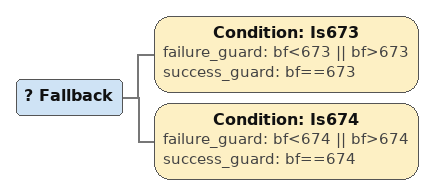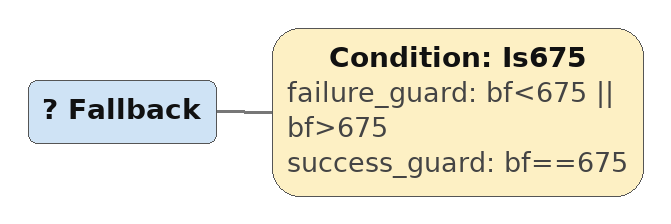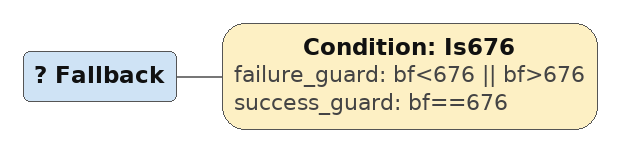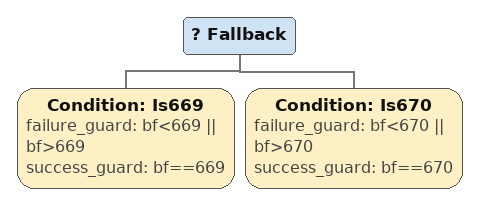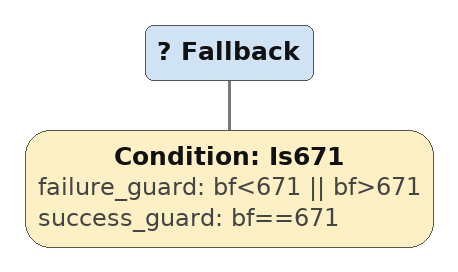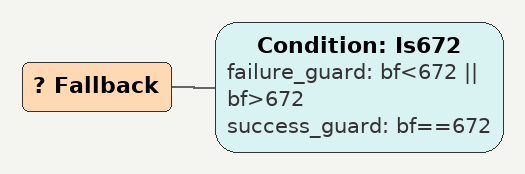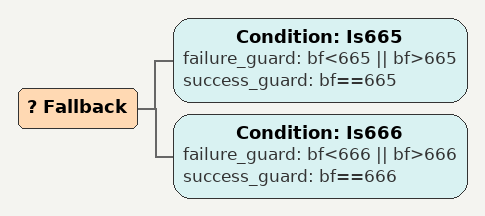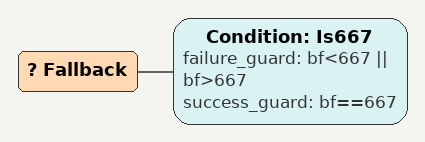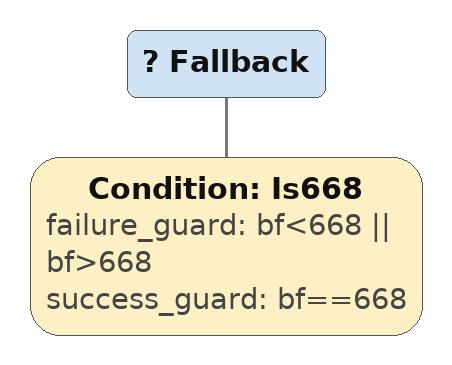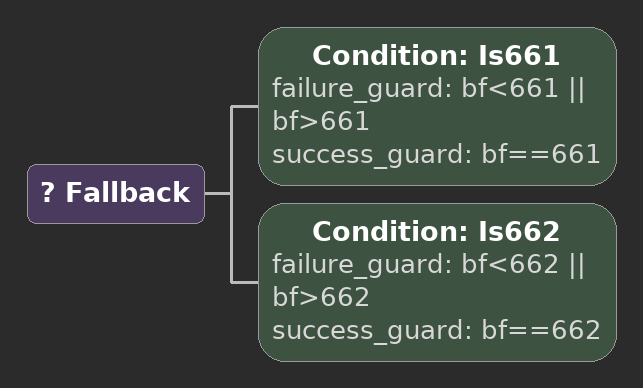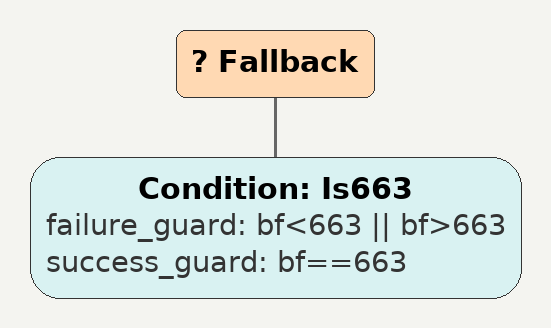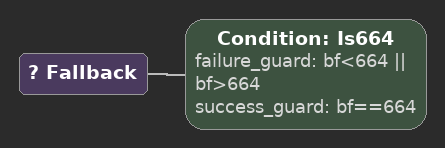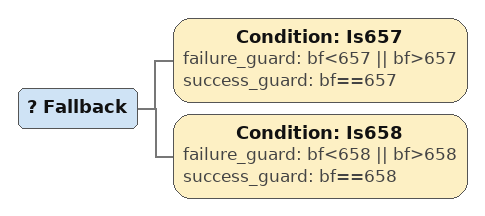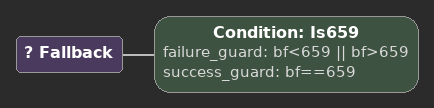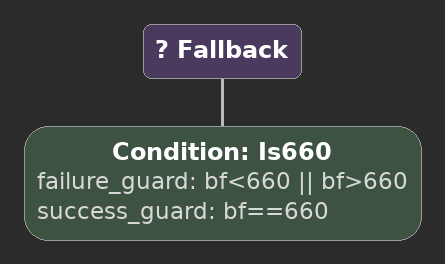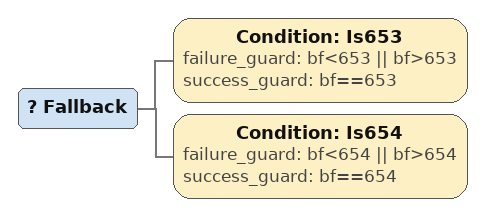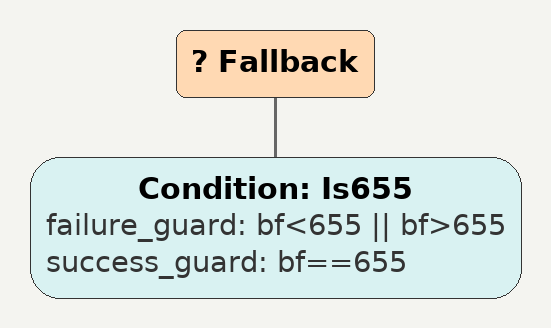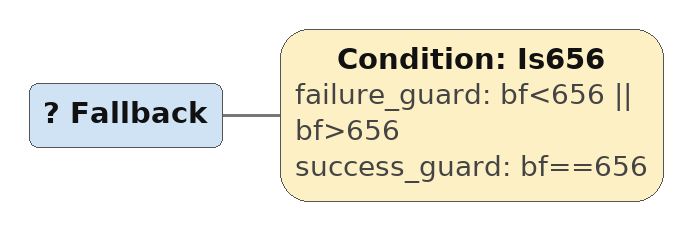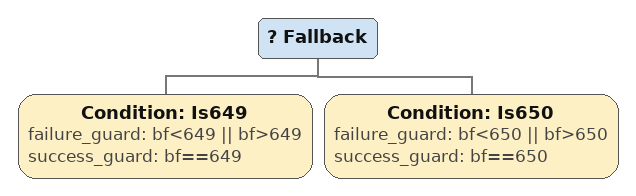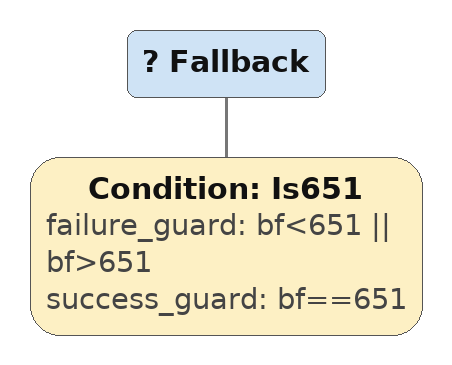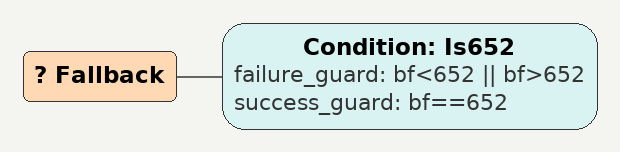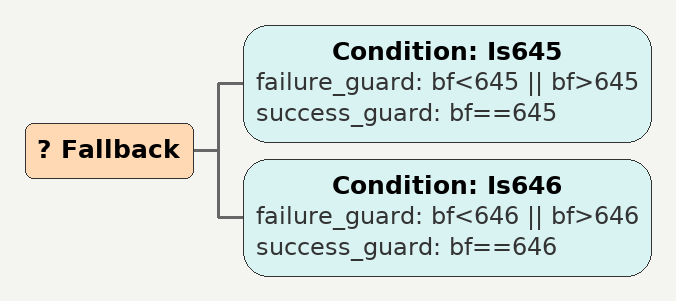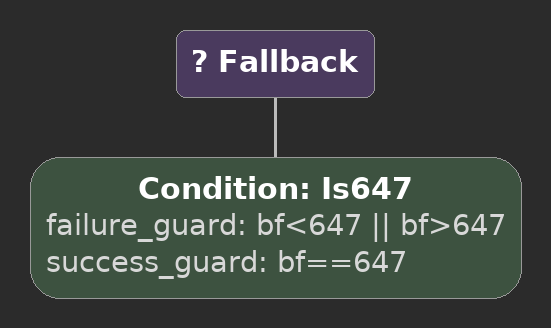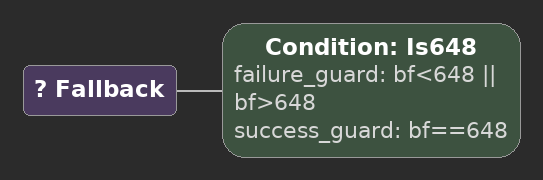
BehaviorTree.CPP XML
<Fallback>
    <Condition ID="Is673" failure_guard="bf&lt;673 || bf>673" success_guard="bf==673"/>
    <Condition ID="Is674" failure_guard="bf&lt;674 || bf>674" success_guard="bf==674"/>
        sequence672
        sequence
        children {
        } end_children
    } end_composite
</Fallback>

<Fallback>
    <Condition ID="Is675" failure_guard="bf&lt;675 || bf>675" success_guard="bf==675"/>
        sequence672
        sequence
        children {
        } end_children
    } end_composite
</Fallback>

<Fallback>
    <Condition ID="Is676" failure_guard="bf&lt;676 || bf>676" success_guard="bf==676"/>
        sequence672
        sequence
        children {
        } end_children
    } end_composite
</Fallback>

<Fallback>
    <Condition ID="Is669" failure_guard="bf&lt;669 || bf>669" success_guard="bf==669"/>
    <Condition ID="Is670" failure_guard="bf&lt;670 || bf>670" success_guard="bf==670"/>
        sequence668
        sequence
        children {
        } end_children
    } end_composite
</Fallback>

<Fallback>
    <Condition ID="Is671" failure_guard="bf&lt;671 || bf>671" success_guard="bf==671"/>
        sequence668
        sequence
        children {
        } end_children
    } end_composite
</Fallback>

<Fallback>
    <Condition ID="Is672" failure_guard="bf&lt;672 || bf>672" success_guard="bf==672"/>
        sequence668
        sequence
        children {
        } end_children
    } end_composite
</Fallback>

<Fallback>
    <Condition ID="Is665" failure_guard="bf&lt;665 || bf>665" success_guard="bf==665"/>
    <Condition ID="Is666" failure_guard="bf&lt;666 || bf>666" success_guard="bf==666"/>
        sequence664
        sequence
        children {
        } end_children
    } end_composite
</Fallback>

<Fallback>
    <Condition ID="Is667" failure_guard="bf&lt;667 || bf>667" success_guard="bf==667"/>
        sequence664
        sequence
        children {
        } end_children
    } end_composite
</Fallback>

<Fallback>
    <Condition ID="Is668" failure_guard="bf&lt;668 || bf>668" success_guard="bf==668"/>
        sequence664
        sequence
        children {
        } end_children
    } end_composite
</Fallback>

<Fallback>
    <Condition ID="Is661" failure_guard="bf&lt;661 || bf>661" success_guard="bf==661"/>
    <Condition ID="Is662" failure_guard="bf&lt;662 || bf>662" success_guard="bf==662"/>
        sequence660
        sequence
        children {
        } end_children
    } end_composite
</Fallback>

<Fallback>
    <Condition ID="Is663" failure_guard="bf&lt;663 || bf>663" success_guard="bf==663"/>
        sequence660
        sequence
        children {
        } end_children
    } end_composite
</Fallback>

<Fallback>
    <Condition ID="Is664" failure_guard="bf&lt;664 || bf>664" success_guard="bf==664"/>
        sequence660
        sequence
        children {
        } end_children
    } end_composite
</Fallback>

<Fallback>
    <Condition ID="Is657" failure_guard="bf&lt;657 || bf>657" success_guard="bf==657"/>
    <Condition ID="Is658" failure_guard="bf&lt;658 || bf>658" success_guard="bf==658"/>
        sequence656
        sequence
        children {
        } end_children
    } end_composite
</Fallback>

<Fallback>
    <Condition ID="Is659" failure_guard="bf&lt;659 || bf>659" success_guard="bf==659"/>
        sequence656
        sequence
        children {
        } end_children
    } end_composite
</Fallback>

<Fallback>
    <Condition ID="Is660" failure_guard="bf&lt;660 || bf>660" success_guard="bf==660"/>
        sequence656
        sequence
        children {
        } end_children
    } end_composite
</Fallback>

<Fallback>
    <Condition ID="Is653" failure_guard="bf&lt;653 || bf>653" success_guard="bf==653"/>
    <Condition ID="Is654" failure_guard="bf&lt;654 || bf>654" success_guard="bf==654"/>
        sequence652
        sequence
        children {
        } end_children
    } end_composite
</Fallback>

<Fallback>
    <Condition ID="Is655" failure_guard="bf&lt;655 || bf>655" success_guard="bf==655"/>
        sequence652
        sequence
        children {
        } end_children
    } end_composite
</Fallback>

<Fallback>
    <Condition ID="Is656" failure_guard="bf&lt;656 || bf>656" success_guard="bf==656"/>
        sequence652
        sequence
        children {
        } end_children
    } end_composite
</Fallback>

<Fallback>
    <Condition ID="Is649" failure_guard="bf&lt;649 || bf>649" success_guard="bf==649"/>
    <Condition ID="Is650" failure_guard="bf&lt;650 || bf>650" success_guard="bf==650"/>
        sequence648
        sequence
        children {
        } end_children
    } end_composite
</Fallback>

<Fallback>
    <Condition ID="Is651" failure_guard="bf&lt;651 || bf>651" success_guard="bf==651"/>
        sequence648
        sequence
        children {
        } end_children
    } end_composite
</Fallback>

<Fallback>
    <Condition ID="Is652" failure_guard="bf&lt;652 || bf>652" success_guard="bf==652"/>
        sequence648
        sequence
        children {
        } end_children
    } end_composite
</Fallback>

<Fallback>
    <Condition ID="Is645" failure_guard="bf&lt;645 || bf>645" success_guard="bf==645"/>
    <Condition ID="Is646" failure_guard="bf&lt;646 || bf>646" success_guard="bf==646"/>
        sequence644
        sequence
        children {
        } end_children
    } end_composite
</Fallback>

<Fallback>
    <Condition ID="Is647" failure_guard="bf&lt;647 || bf>647" success_guard="bf==647"/>
        sequence644
        sequence
        children {
        } end_children
    } end_composite
</Fallback>

<Fallback>
    <Condition ID="Is648" failure_guard="bf&lt;648 || bf>648" success_guard="bf==648"/>
        sequence644
        sequence
        children {
        } end_children
    } end_composite
</Fallback>
